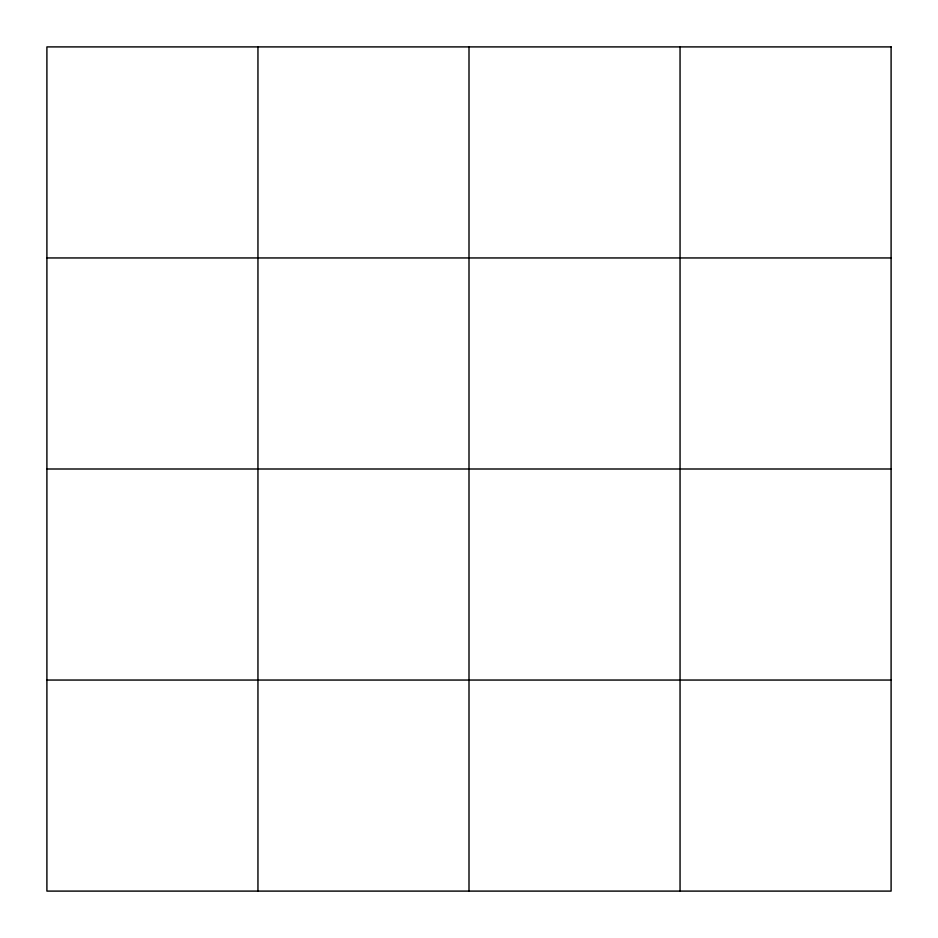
<?xml version="1.0" encoding="UTF-8"?>
<svg xmlns="http://www.w3.org/2000/svg" width="938" height="938" viewBox="0 0 938 938"><rect width="100%" height="100%" fill="white"/><g stroke="black" fill="none" stroke-linecap="round" stroke-linejoin="round"><path stroke-width="1.41" d="M46.9 257.95L891.1 257.95M46.9 469L891.1 469M46.9 680.05L891.1 680.05M680.05 46.9L680.05 891.1M469 46.9L469 891.1M257.95 46.9L257.95 891.1M891.1 46.9L46.9 46.9L46.9 891.1L891.1 891.1L891.1 46.9"/></g></svg>
